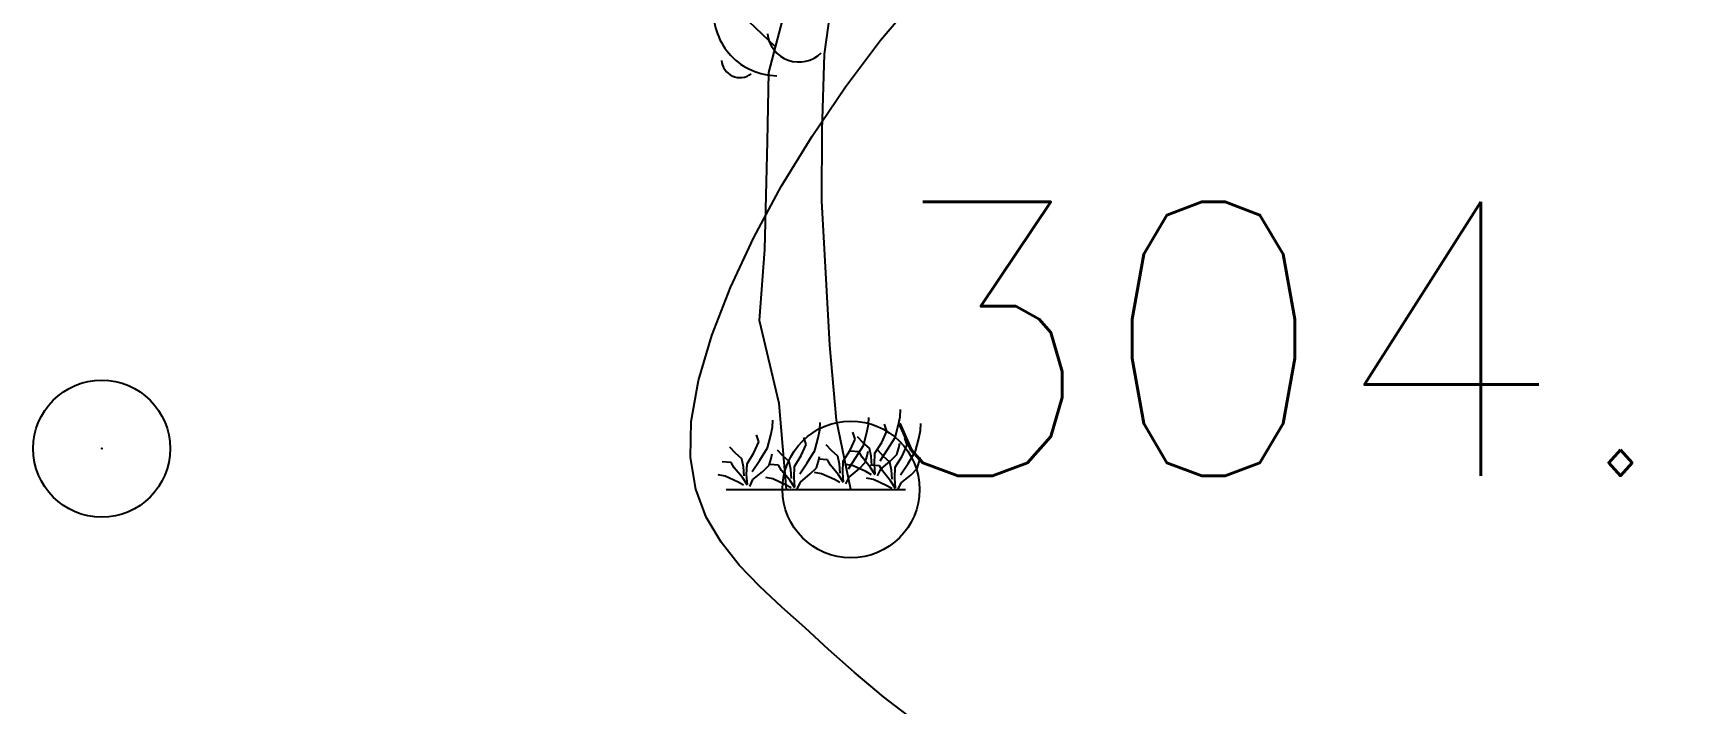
# Model space of a CAD drawing. Header units: millimetres. Extents: x 524954 to 526204, y 9523489 to 9524010.
# Drawn here: x 525980.81 to 525986.86, y 9523812.16 to 9523814.61 of the extents above; entities that cross this region are included whole.
import ezdxf

# ---------------------------------------------------------------- set-up
doc = ezdxf.new("R2010")
doc.units = ezdxf.units.MM
doc.header["$PDMODE"] = 32
doc.header["$PDSIZE"] = 0.5
doc.linetypes.add('ACAD_ISO12W100', pattern=[21, 12, -3, 0, -3, 0, -3])
for name, color, linetype in [('Arbre', 34, 'ACAD_ISO12W100'), ('CN_02_00', 4, 'Continuous'), ('TopoAlt', 3, 'Continuous'), ('TOPOJIS', 7, 'Continuous')]:
    doc.layers.add(name, color=color, linetype=linetype)
doc.styles.add('Simplex 1.0', font='Simplex.shx', dxfattribs={"width": 0.99, "height": 1})

# ---------------------------------------------------------------- blocks, each defined once
blk = doc.blocks.new('TCPOINT M')
at = {"color": 0}
blk.add_point((0, 0), dxfattribs=at)
at = {"layer": 'TopoAlt', "style": 'Simplex 1.0', "width": 0.99}
blk.add_attdef('ALT', (0.15, 0.15), '', height=1, dxfattribs=at)
blk = doc.blocks.new('v088')
at = {"linetype": 'Continuous'}
for p, q in [((-0.294, 3.234), (-0.685, 3.605)), ((-0.344, 3.046), (-0.217, 3.527)), ((0.064, 3.179), (0.118, 3.584)), ((0.045, 2.625), (0.064, 3.179)), ((-0.352, 2.542), (-0.344, 3.046)), ((0.043, 2.109), (0.045, 2.625)), ((-0.373, 1.752), (-0.352, 2.542)), ((0.102, 1.053), (0.043, 2.109)), ((-0.412, 1.235), (-0.373, 1.752)), ((-0.268, 0.628), (-0.412, 1.235)), ((0.151, 0.506), (0.102, 1.053)), ((-0.213, 0), (-0.268, 0.628)), ((0.256, 0), (0.151, 0.506)), ((-0.654, 0), (0.654, 0))]:
    blk.add_line(p, q, dxfattribs=at)
at = {"color": 3, "linetype": 'Continuous'}
for p, q in [((-0.317, 0.454), (-0.315, 0.507)), ((0.029, 0.435), (0.031, 0.488)), ((0.385, 0.474), (0.387, 0.526)), ((0.603, 0.474), (0.615, 0.531)), ((0.615, 0.531), (0.618, 0.584)), ((-0.416, 0.349), (-0.433, 0.399)), ((-0.353, 0.303), (-0.329, 0.397)), ((-0.329, 0.397), (-0.317, 0.454)), ((-0.07, 0.329), (-0.087, 0.38)), ((-0.007, 0.284), (0.017, 0.377)), ((0.017, 0.377), (0.029, 0.435)), ((0.25, 0.286), (0.286, 0.368)), ((0.286, 0.368), (0.269, 0.418)), ((0.346, 0.341), (0.305, 0.385)), ((0.349, 0.322), (0.373, 0.416)), ((0.373, 0.416), (0.385, 0.474)), ((0.481, 0.344), (0.517, 0.426)), ((0.517, 0.426), (0.5, 0.476)), ((0.524, 0.291), (0.579, 0.38)), ((0.579, 0.38), (0.603, 0.474)), ((0.666, 0.325), (0.649, 0.375)), ((0.728, 0.279), (0.752, 0.373)), ((0.752, 0.373), (0.765, 0.43)), ((0.765, 0.43), (0.767, 0.483)), ((-0.587, 0.264), (-0.627, 0.308)), ((-0.541, 0.224), (-0.587, 0.264)), ((-0.502, 0.188), (-0.452, 0.267)), ((-0.452, 0.267), (-0.416, 0.349)), ((-0.409, 0.214), (-0.353, 0.303)), ((-0.327, 0.226), (-0.32, 0.26)), ((-0.24, 0.245), (-0.281, 0.288)), ((-0.195, 0.204), (-0.24, 0.245)), ((-0.156, 0.168), (-0.106, 0.248)), ((-0.106, 0.248), (-0.07, 0.329)), ((-0.063, 0.195), (-0.007, 0.284)), ((0.115, 0.284), (0.075, 0.327)), ((0.161, 0.243), (0.115, 0.284)), ((0.173, 0.185), (0.161, 0.243)), ((0.2, 0.207), (0.25, 0.286)), ((0.315, 0.274), (0.25, 0.279)), ((0.293, 0.233), (0.349, 0.322)), ((0.337, 0.236), (0.315, 0.274)), ((0.392, 0.301), (0.346, 0.341)), ((0.361, 0.197), (0.375, 0.245)), ((0.375, 0.245), (0.382, 0.279)), ((0.404, 0.243), (0.392, 0.301)), ((0.409, 0.175), (0.404, 0.243)), ((0.428, 0.183), (0.43, 0.264)), ((0.43, 0.264), (0.481, 0.344)), ((0.495, 0.24), (0.454, 0.284)), ((0.469, 0.209), (0.524, 0.291)), ((0.546, 0.209), (0.591, 0.255)), ((0.579, 0.163), (0.63, 0.243)), ((0.591, 0.255), (0.606, 0.303)), ((0.606, 0.303), (0.613, 0.337)), ((0.63, 0.243), (0.666, 0.325)), ((0.673, 0.19), (0.728, 0.279)), ((-0.618, 0.197), (-0.683, 0.202)), ((-0.596, 0.159), (-0.618, 0.197)), ((-0.536, 0.087), (-0.596, 0.159)), ((-0.529, 0.166), (-0.541, 0.224)), ((-0.524, 0.099), (-0.529, 0.166)), ((-0.505, 0.106), (-0.502, 0.188)), ((-0.464, 0.132), (-0.409, 0.214)), ((-0.459, 0.072), (-0.387, 0.132)), ((-0.387, 0.132), (-0.341, 0.178)), ((-0.341, 0.178), (-0.327, 0.226)), ((-0.272, 0.178), (-0.337, 0.183)), ((-0.25, 0.139), (-0.272, 0.178)), ((-0.19, 0.067), (-0.25, 0.139)), ((-0.183, 0.147), (-0.195, 0.204)), ((-0.178, 0.079), (-0.183, 0.147)), ((-0.159, 0.087), (-0.156, 0.168)), ((-0.118, 0.113), (-0.063, 0.195)), ((-0.041, 0.113), (0.005, 0.159)), ((0.041, 0.115), (-0.01, 0.125)), ((0.005, 0.159), (0.019, 0.207)), ((0.019, 0.207), (0.026, 0.24)), ((0.084, 0.216), (0.019, 0.221)), ((0.106, 0.178), (0.084, 0.216)), ((0.166, 0.106), (0.106, 0.178)), ((0.178, 0.118), (0.173, 0.185)), ((0.197, 0.125), (0.2, 0.207)), ((0.202, 0.055), (0.197, 0.125)), ((0.272, 0.173), (0.221, 0.183)), ((0.238, 0.151), (0.293, 0.233)), ((0.243, 0.091), (0.315, 0.151)), ((0.365, 0.13), (0.272, 0.173)), ((0.315, 0.151), (0.361, 0.197)), ((0.397, 0.163), (0.337, 0.236)), ((0.406, 0.108), (0.365, 0.13)), ((0.433, 0.108), (0.397, 0.163)), ((0.464, 0.173), (0.399, 0.178)), ((0.433, 0.113), (0.428, 0.183)), ((0.45, 0.099), (0.474, 0.149)), ((0.486, 0.135), (0.464, 0.173)), ((0.474, 0.149), (0.546, 0.209)), ((0.546, 0.063), (0.486, 0.135)), ((0.541, 0.2), (0.495, 0.24)), ((0.553, 0.142), (0.541, 0.2)), ((0.558, 0.075), (0.553, 0.142)), ((0.577, 0.082), (0.579, 0.163)), ((0.618, 0.108), (0.673, 0.19)), ((0.695, 0.108), (0.74, 0.154)), ((0.74, 0.154), (0.755, 0.202)), ((0.755, 0.202), (0.762, 0.236)), ((-0.661, 0.096), (-0.712, 0.106)), ((-0.567, 0.053), (-0.661, 0.096)), ((-0.527, 0.031), (-0.567, 0.053)), ((-0.5, 0.031), (-0.536, 0.087)), ((-0.5, 0.036), (-0.505, 0.106)), ((-0.483, 0.022), (-0.459, 0.072)), ((-0.315, 0.077), (-0.365, 0.087)), ((-0.221, 0.034), (-0.315, 0.077)), ((-0.18, 0.012), (-0.221, 0.034)), ((-0.154, 0.012), (-0.19, 0.067)), ((-0.154, 0.017), (-0.159, 0.087)), ((-0.137, 0.002), (-0.113, 0.053)), ((-0.113, 0.053), (-0.041, 0.113)), ((0.135, 0.072), (0.041, 0.115)), ((0.175, 0.05), (0.135, 0.072)), ((0.202, 0.05), (0.166, 0.106)), ((0.219, 0.041), (0.243, 0.091)), ((0.421, 0.072), (0.37, 0.082)), ((0.514, 0.029), (0.421, 0.072)), ((0.555, 0.007), (0.514, 0.029)), ((0.582, 0.007), (0.546, 0.063)), ((0.582, 0.012), (0.577, 0.082)), ((0.599, -0.002), (0.623, 0.048)), ((0.623, 0.048), (0.695, 0.108))]:
    blk.add_line(p, q, dxfattribs=at)
for centre, major_axis, start_param, end_param in [((-0.28, 3.489), (0.33, 0.33), 2.307735, 3.914618), ((-0.123, 3.354), (0.164, 0.164), 2.463212, 4.701636), ((-0.553, 3.145), (0.0964, 0.0964), 2.435534, 4.557933)]:
    blk.add_ellipse(centre, major_axis=major_axis, ratio=1, start_param=start_param, end_param=end_param, dxfattribs=at)

msp = doc.modelspace()

# ---------------------------------------------------------------- linework, layer by layer
at = {"layer": 'CN_02_00', "elevation": 304, "flags": 128}
msp.add_lwpolyline([(525984.0402, 9523812.0918), (525983.9111, 9523812.1898), (525983.8037, 9523812.2797), (525983.7107, 9523812.3631), (525983.6249, 9523812.4417), (525983.5406, 9523812.5176), (525983.4593, 9523812.5933), (525983.3841, 9523812.6715), (525983.3182, 9523812.7549), (525983.2646, 9523812.8464), (525983.2265, 9523812.9485), (525983.2071, 9523813.0641), (525983.2094, 9523813.1959), (525983.2356, 9523813.3455), (525983.2842, 9523813.5101), (525983.3525, 9523813.6857), (525983.438, 9523813.8682), (525983.5382, 9523814.0536), (525983.6503, 9523814.2381), (525983.772, 9523814.4176), (525983.9005, 9523814.5881), (525984.0335, 9523814.7471)], dxfattribs=at)

# ---------------------------------------------------------------- block references
at = {"layer": 'Arbre', "xscale": 0.5, "yscale": 0.5, "zscale": 0.5}
msp.add_blockref('v088', (525983.6643, 9523812.9476, 151.925), dxfattribs=at)
at = {"layer": 'TOPOJIS'}
ref = msp.add_blockref('TCPOINT M', (525983.7925, 9523812.9476, 304.18), dxfattribs=at)
ref.add_attrib('ALT', '304.18', (525983.8425, 9523812.9976, 304.18), dxfattribs={"layer": 'TopoAlt', "height": 1, "style": 'Simplex 1.0', "width": 0.99})
msp.add_blockref('TCPOINT M', (525981.0581, 9523813.0967, 303.6), dxfattribs=at)

doc.saveas('drawing.dxf')
